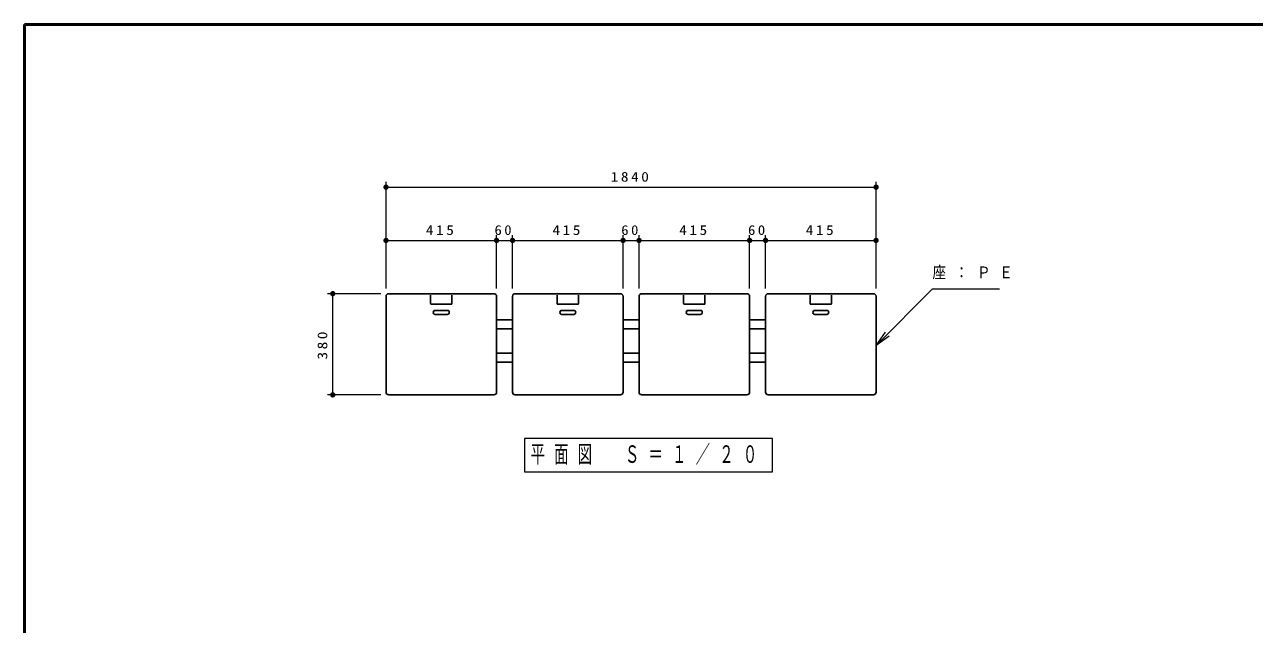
# Model space of a CAD drawing. Units: millimetres on the paper, scale 1:20. Extents: x -365 to 10, y -40 to 257.
# Drawn here: x -365 to -134.1, y 144.4 to 257 of the extents above; entities that cross this region are included whole.
import ezdxf

# ---------------------------------------------------------------- set-up
doc = ezdxf.new("R2010")
doc.units = ezdxf.units.MM
doc.layers.add('LY_1', color=7, linetype='Continuous', lineweight=25)
doc.layers.add('LY_2', color=7, linetype='Continuous', lineweight=13)
doc.styles.add('ＭＳ ゴシック', font='')
doc.styles.get('ＭＳ ゴシック').set_extended_font_data('MS Gothic')

# ---------------------------------------------------------------- blocks, each defined once
blk = doc.blocks.new('filled_dot')
at = {"color": 0, "linetype": 'Continuous', "lineweight": -2, "const_width": 1.25}
blk.add_lwpolyline([(-0.625, 0, 1), (0.625, 0, 1)], format="xyb", close=True, dxfattribs=at)

msp = doc.modelspace()

# ---------------------------------------------------------------- linework, layer by layer
at = {"layer": 'LY_1', "lineweight": 13}
for p, q in [((-297.148, 207.473), (-297.148, 227.473)), ((-297.148, 226.473), (-205.148, 226.473)), ((-205.148, 207.473), (-205.148, 227.473)), ((-276.398, 207.473), (-276.398, 217.473)), ((-273.398, 207.473), (-273.398, 217.473)), ((-252.648, 207.473), (-252.648, 217.473)), ((-249.648, 207.473), (-249.648, 217.473)), ((-228.898, 207.473), (-228.898, 217.473)), ((-225.898, 207.473), (-225.898, 217.473)), ((-297.148, 216.473), (-276.398, 216.473)), ((-276.398, 216.473), (-273.398, 216.473)), ((-273.398, 216.473), (-252.648, 216.473)), ((-252.648, 216.473), (-249.648, 216.473)), ((-249.648, 216.473), (-228.898, 216.473)), ((-228.898, 216.473), (-225.898, 216.473)), ((-225.898, 216.473), (-205.148, 216.473)), ((-298.148, 206.473), (-308.148, 206.473)), ((-307.148, 187.473), (-307.148, 206.473)), ((-205.148, 196.754), (-203.38, 199.228)), ((-205.148, 196.754), (-203.027, 198.875)), ((-202.673, 198.521), (-205.148, 196.754)), ((-298.148, 187.473), (-308.148, 187.473)), ((-224.624, 179.309), (-271.124, 179.309)), ((-271.124, 179.309), (-271.124, 173.009)), ((-224.624, 173.009), (-224.624, 179.309)), ((-271.124, 173.009), (-224.624, 173.009))]:
    msp.add_line(p, q, dxfattribs=at)
at = {"layer": 'LY_1'}
for p, q in [((-297.148, 205.973), (-297.148, 187.973)), ((-296.648, 206.473), (-276.898, 206.473)), ((-288.773, 204.598), (-288.773, 206.223)), ((-284.773, 204.598), (-284.773, 206.223)), ((-276.398, 205.973), (-276.398, 187.973)), ((-273.398, 205.973), (-273.398, 187.973)), ((-272.898, 206.473), (-253.148, 206.473)), ((-265.023, 204.598), (-265.023, 206.223)), ((-261.023, 204.598), (-261.023, 206.223)), ((-252.648, 205.973), (-252.648, 187.973)), ((-249.648, 205.973), (-249.648, 187.973)), ((-249.148, 206.473), (-229.398, 206.473)), ((-241.273, 204.598), (-241.273, 206.223)), ((-237.273, 204.598), (-237.273, 206.223)), ((-228.898, 205.973), (-228.898, 187.973)), ((-225.898, 205.973), (-225.898, 187.973)), ((-225.398, 206.473), (-205.648, 206.473)), ((-217.523, 204.598), (-217.523, 206.223)), ((-213.523, 204.598), (-213.523, 206.223)), ((-205.148, 205.973), (-205.148, 187.973)), ((-288.673, 204.498), (-284.873, 204.498)), ((-287.898, 203.333), (-285.648, 203.333)), ((-264.923, 204.498), (-261.123, 204.498)), ((-264.148, 203.333), (-261.898, 203.333)), ((-241.173, 204.498), (-237.373, 204.498)), ((-240.398, 203.333), (-238.148, 203.333)), ((-217.423, 204.498), (-213.623, 204.498)), ((-216.648, 203.333), (-214.398, 203.333)), ((-287.898, 202.583), (-285.648, 202.583)), ((-276.398, 201.573), (-273.398, 201.573)), ((-264.148, 202.583), (-261.898, 202.583)), ((-252.648, 201.573), (-249.648, 201.573)), ((-240.398, 202.583), (-238.148, 202.583)), ((-228.898, 201.573), (-225.898, 201.573)), ((-216.648, 202.583), (-214.398, 202.583)), ((-276.398, 199.873), (-273.398, 199.873)), ((-252.648, 199.873), (-249.648, 199.873)), ((-228.898, 199.873), (-225.898, 199.873)), ((-276.398, 195.323), (-273.398, 195.323)), ((-252.648, 195.323), (-249.648, 195.323)), ((-228.898, 195.323), (-225.898, 195.323)), ((-276.398, 193.623), (-273.398, 193.623)), ((-252.648, 193.623), (-249.648, 193.623)), ((-228.898, 193.623), (-225.898, 193.623)), ((-296.648, 187.473), (-276.898, 187.473)), ((-272.898, 187.473), (-253.148, 187.473)), ((-249.148, 187.473), (-229.398, 187.473)), ((-225.398, 187.473), (-205.648, 187.473))]:
    msp.add_line(p, q, dxfattribs=at)
at = {"layer": 'LY_1', "lineweight": 13}
msp.add_lwpolyline([(-205.148, 196.754), (-194.541, 207.36), (-181.998, 207.36)], dxfattribs=at)
at = {"layer": 'LY_1'}
for centre, radius, start, end in [((-296.648, 205.973), 0.5, 89.99998, 179.99996), ((-276.898, 205.973), 0.5, 0, 89.99998), ((-272.898, 205.973), 0.5, 89.99998, 179.99996), ((-253.148, 205.973), 0.5, 0, 89.99998), ((-249.148, 205.973), 0.5, 89.99998, 179.99996), ((-229.398, 205.973), 0.5, 0, 89.99998), ((-225.398, 205.973), 0.5, 89.99998, 179.99996), ((-205.648, 205.973), 0.5, 0, 89.99998), ((-288.673, 204.598), 0.1, 179.99996, 270), ((-287.898, 202.958), 0.375, 89.99998, 270), ((-285.648, 202.958), 0.375, 270.00002, 89.99998), ((-284.873, 204.598), 0.1, 270.00002, 0), ((-264.923, 204.598), 0.1, 179.99996, 270), ((-264.148, 202.958), 0.375, 89.99998, 270), ((-261.898, 202.958), 0.375, 270.00002, 89.99998), ((-261.123, 204.598), 0.1, 270.00002, 0), ((-241.173, 204.598), 0.1, 179.99996, 270), ((-240.398, 202.958), 0.375, 89.99998, 270), ((-238.148, 202.958), 0.375, 270.00002, 89.99998), ((-237.373, 204.598), 0.1, 270.00002, 0), ((-217.423, 204.598), 0.1, 179.99996, 270), ((-216.648, 202.958), 0.375, 89.99998, 270), ((-214.398, 202.958), 0.375, 270.00002, 89.99998), ((-213.623, 204.598), 0.1, 270.00002, 0), ((-296.648, 187.973), 0.5, 179.99996, 270), ((-276.898, 187.973), 0.5, 270.00002, 0), ((-272.898, 187.973), 0.5, 179.99996, 270), ((-253.148, 187.973), 0.5, 270.00002, 0), ((-249.148, 187.973), 0.5, 179.99996, 270), ((-229.398, 187.973), 0.5, 270.00002, 0), ((-225.398, 187.973), 0.5, 179.99996, 270), ((-205.648, 187.973), 0.5, 270.00002, 0)]:
    msp.add_arc(centre, radius, start, end, dxfattribs=at)
at = {"layer": 'LY_2', "lineweight": 50}
for p, q in [((0, 257), (-365, 257)), ((-365, 257), (-365, 0))]:
    msp.add_line(p, q, dxfattribs=at)

# ---------------------------------------------------------------- block references
at = {"layer": 'LY_1', "lineweight": 13, "xscale": 0.4, "yscale": 0.4}
for p in [(-297.148, 226.473), (-297.148, 216.473)]:
    msp.add_blockref('filled_dot', p, dxfattribs=at)
for p, rotation in [((-205.148, 226.473), 180), ((-276.398, 216.473), 180), ((-273.398, 216.473), 180), ((-252.648, 216.473), 180), ((-249.648, 216.473), 180), ((-228.898, 216.473), 180), ((-225.898, 216.473), 180), ((-205.148, 216.473), 180), ((-307.148, 206.473), 270), ((-307.148, 187.473), 90)]:
    msp.add_blockref('filled_dot', p, dxfattribs=dict(at, rotation=rotation))

# ---------------------------------------------------------------- texts
at = {"layer": 'LY_1', "style": 'ＭＳ ゴシック'}
for s, insert, char_height, attachment_point in [('\\T1.33;\\W1.15;1840', (-251.148, 227.473), 1.833, 8), ('\\T1.33;\\W1.15;415', (-286.798, 217.473), 1.833, 8), ('\\T1.34;\\W1.1;60', (-274.948, 217.473), 1.833, 8), ('\\T1.33;\\W1.15;415', (-263.048, 217.473), 1.833, 8), ('\\T1.34;\\W1.1;60', (-251.148, 217.473), 1.833, 8), ('\\T1.33;\\W1.15;415', (-239.248, 217.473), 1.833, 8), ('\\T1.34;\\W1.1;60', (-227.348, 217.473), 1.833, 8), ('\\T1.33;\\W1.15;415', (-215.498, 217.473), 1.833, 8), ('\\T1.64;\\W0.85;座：ＰＥ', (-194.564, 210.36), 2.199, 4), ('\\T1.64;\\W0.6;平面図\u3000Ｓ＝１／２０', (-247.874, 176.159), 3.299, 5)]:
    msp.add_mtext(s, dxfattribs=dict(at, insert=insert, char_height=char_height, attachment_point=attachment_point))
at = {"layer": 'LY_1', "insert": (-308.148, 196.973), "char_height": 1.833, "attachment_point": 8, "rotation": 90, "style": 'ＭＳ ゴシック'}
msp.add_mtext('\\T1.33;\\W1.15;380', dxfattribs=at)

doc.saveas('drawing.dxf')
